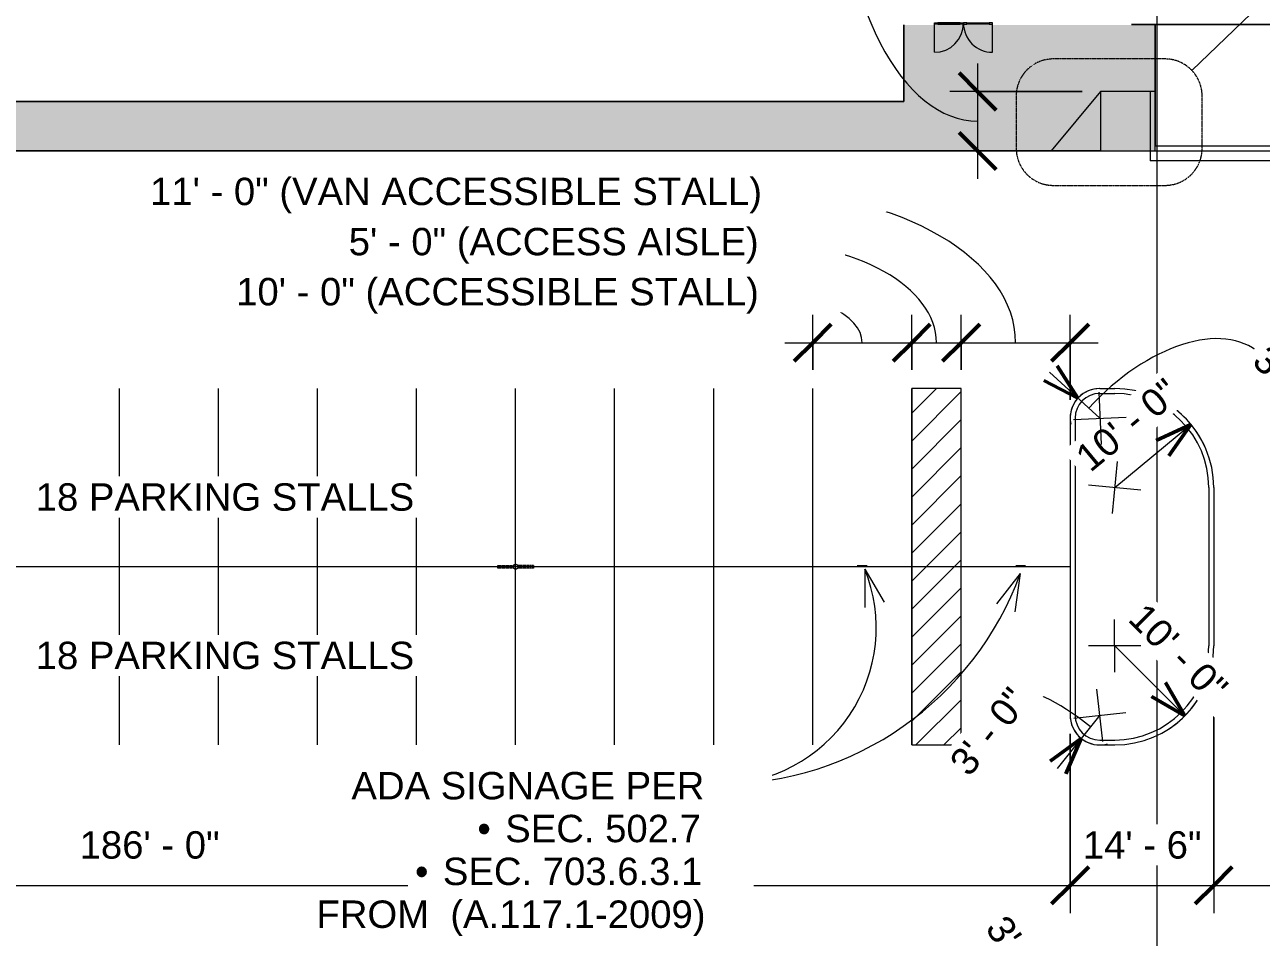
# Model space of a CAD drawing. Header units: inches. Extents: x 1 to 127281, y -26064 to 104775.
# Drawn here: x 24916 to 26414, y -23905 to -22799 of the extents above; entities that cross this region are included whole.
import ezdxf

# ---------------------------------------------------------------- set-up
doc = ezdxf.new("R2010")
doc.units = ezdxf.units.IN
doc.header["$MEASUREMENT"] = 0
for name, pattern in [('Dash', [0.25, 0.125, -0.125]), ('Dash Dot 3_16_', [0.3125, 0.1875, -0.0625, 0, -0.0625]), ('Hidden', [0.28125, 0.1875, -0.09375])]:
    doc.linetypes.add(name, pattern=pattern)
for name, color, linetype, lineweight in [('A-ANNO-DIMS', 211, 'Continuous', 9), ('A-ANNO-DIMS-360', 211, 'Continuous', 9), ('A-ANNO-SYMB', 150, 'Continuous', 9), ('A-DETL', 90, 'Continuous', 9), ('A-DETL-GENF', 92, 'Continuous', 9), ('A-DOOR', 31, 'Continuous', 9), ('A-FLOR-OTLN', 90, 'Continuous', 9), ('A-PROP-SBCK', 71, 'Hidden', 15), ('Conc', 7, 'Continuous', 9), ('E-LITE-EQPM', 33, 'Continuous', 9), ('E-LITE-EQPM-HDLN', 30, 'Dash', 9), ('EOP-PR', 4, 'Continuous', 9), ('G-ANNO-TEXT', 231, 'Continuous', 9), ('PAINT', 190, 'Continuous', 9)]:
    doc.layers.add(name, color=color, linetype=linetype, lineweight=lineweight)
doc.styles.add('Arial_1', font='arial.ttf', dxfattribs={"height": 33.194237})
doc.dimstyles.new('Arrow_-_3_32__Arial', dxfattribs={"dimscale": 12, "dimtxt": 33.75, "dimasz": 3.75, "dimexe": 2.8125, "dimexo": 0, "dimgap": 1.875, "dimtad": 1, "dimjust": 3, "dimdec": 5, "dimrnd": 0.03125, "dimzin": 1, "dimdsep": 46, "dimlunit": 4, "dimtxsty": 'Arial_1', "dimblk1": 'OPEN30', "dimblk2": 'OPEN30', "dimsah": 1, "dimcen": 0.09, "dimazin": 0, "dimtfac": 1, "dimtdec": 4, "dimtix": 1, "dimtmove": 0, "dimatfit": 2, "dimfxl": 1, "dimtvp": 1, "dimtfill": 1, "dimfrac": 2, "dimtolj": 1, "dimtzin": 0, "dimarcsym": 2})
doc.dimstyles.new('Arrow_-_3_32__Arial_1', dxfattribs={"dimscale": 12, "dimtxt": 33.75, "dimasz": 3.75, "dimexe": 2.8125, "dimexo": 0, "dimgap": 1.875, "dimtad": 1, "dimjust": 3, "dimdec": 5, "dimrnd": 0.03125, "dimzin": 1, "dimdsep": 46, "dimlunit": 4, "dimtxsty": 'Arial_1', "dimblk1": 'OPEN30', "dimblk2": 'OPEN30', "dimsah": 1, "dimcen": 0.09, "dimazin": 0, "dimtfac": 1, "dimtdec": 4, "dimtix": 1, "dimtmove": 0, "dimatfit": 2, "dimfxl": 1, "dimtvp": 1, "dimtfill": 1, "dimfrac": 2, "dimtolj": 1, "dimtzin": 0, "dimarcsym": 2})
doc.dimstyles.new('Linear_-_3_32__Arial', dxfattribs={"dimscale": 12, "dimtxt": 33.75, "dimasz": 3.75, "dimexe": 2.8125, "dimexo": 1.875, "dimgap": 1.875, "dimtad": 1, "dimdec": 4, "dimrnd": 0.0625, "dimzin": 1, "dimdsep": 46, "dimlunit": 4, "dimtxsty": 'Arial_1', "dimblk1": 'OBLIQUE', "dimblk2": 'OBLIQUE', "dimsah": 1, "dimcen": 0.09, "dimdle": 2.8125, "dimazin": 0, "dimtfac": 1, "dimtdec": 4, "dimtix": 1, "dimtmove": 1, "dimatfit": 3, "dimfxl": 1, "dimtvp": 1, "dimtfill": 1, "dimfrac": 2, "dimtolj": 1, "dimtzin": 0, "dimarcsym": 2})
doc.dimstyles.new('Linear_-_3_32__Arial_1', dxfattribs={"dimscale": 12, "dimtxt": 33.75, "dimasz": 3.75, "dimexe": 2.8125, "dimexo": 1.875, "dimgap": 1.875, "dimtad": 1, "dimdec": 4, "dimrnd": 0.0625, "dimzin": 1, "dimdsep": 46, "dimlunit": 4, "dimtxsty": 'Arial_1', "dimblk1": 'OBLIQUE', "dimblk2": 'OBLIQUE', "dimsah": 1, "dimcen": 0.09, "dimdle": 2.8125, "dimazin": 0, "dimtfac": 1, "dimtdec": 4, "dimtix": 1, "dimtmove": 0, "dimatfit": 3, "dimfxl": 1, "dimtvp": 1, "dimtfill": 1, "dimfrac": 2, "dimtolj": 1, "dimtzin": 0, "dimarcsym": 2})

# ---------------------------------------------------------------- blocks, each defined once
blk = doc.blocks.new('Door_Single_Storefront - one-827452-Site Plan - Phase 1')
at = {"layer": 'A-DOOR'}
for p, q in [((-17.59375, -1), (-17.59375, 0.75)), ((-17.59375, 0.75), (-13.59375, 0.75)), ((-17.59375, -35.1875), (-17.59375, 0)), ((-13.59375, 0.75), (-13.59375, -1)), ((13.59375, 0.75), (-13.59375, 0.75)), ((-13.59375, -0.5), (-13.59375, 0.25)), ((-13.59375, 0.25), (13.59375, 0.25)), ((13.59375, -1), (13.59375, 0.75)), ((13.59375, 0.75), (17.59375, 0.75)), ((13.59375, 0.25), (13.59375, -0.5)), ((17.59375, 0.75), (17.59375, -1)), ((-13.59375, -1), (-17.59375, -1)), ((13.59375, -0.5), (-13.59375, -0.5)), ((-13.59375, -1), (13.59375, -1)), ((17.59375, -1), (13.59375, -1))]:
    blk.add_line(p, q, dxfattribs=at)
blk.add_arc((-17.59375, 0), 35.1875, 270, 0, dxfattribs=at)
blk = doc.blocks.new('Door_Single_Storefront - one-827453-Site Plan - Phase 1')
at = {"layer": 'A-DOOR'}
for p, q in [((-17.59375, 35.1875), (-17.59375, 0)), ((-13.59375, 1), (-17.59375, 1)), ((-17.59375, 1), (-17.59375, -0.75)), ((-13.59375, -0.75), (-13.59375, 1)), ((-13.59375, 1), (13.59375, 1)), ((13.59375, 0.5), (-13.59375, 0.5)), ((-13.59375, 0.5), (-13.59375, -0.25)), ((17.59375, 1), (13.59375, 1)), ((13.59375, 1), (13.59375, -0.75)), ((13.59375, -0.25), (13.59375, 0.5)), ((17.59375, -0.75), (17.59375, 1)), ((-17.59375, -0.75), (-13.59375, -0.75)), ((-13.59375, -0.25), (13.59375, -0.25)), ((13.59375, -0.75), (-13.59375, -0.75)), ((13.59375, -0.75), (17.59375, -0.75))]:
    blk.add_line(p, q, dxfattribs=at)
blk.add_arc((-17.59375, 0), 35.1875, 360, 90, dxfattribs=at)
blk = doc.blocks.new('Lighting-Street_Cooper_Navion-Lumark_4-6-LED-Squares - The Caretaker LED-964008-Site Plan - Phase 1')
at = {"layer": 'E-LITE-EQPM'}
blk.add_line((-1.7, -10.7), (1.6, -10.7), dxfattribs=at)
blk.add_circle((0, -32.4), 3, dxfattribs=at)
at = {"layer": 'E-LITE-EQPM-HDLN'}
for p, q in [((-1.5, -10.7), (-1.5, -29.9)), ((1.5, -10.7), (1.5, -29.9))]:
    blk.add_line(p, q, dxfattribs=at)
blk = doc.blocks.new('DIMBLOCK4-Site Plan - Phase 1')
at = {"layer": 'A-ANNO-DIMS-360'}
for p, q in [((25870.5, -23217.6), (25870.5, -23150.9)), ((25990.5, -23217.6), (25990.5, -23150.9)), ((25836.8, -23184.6), (25990.5, -23184.6)), ((25870.5, -23184.6), (25870.5, -23217.6)), ((25990.5, -23184.6), (25990.5, -23217.6))]:
    blk.add_line(p, q, dxfattribs=at)
at = {"layer": 'A-ANNO-DIMS-360', "lineweight": 50}
for p, q in [((25870.5, -23184.6), (25893, -23162.1)), ((25990.5, -23184.6), (26013, -23162.1)), ((25870.5, -23184.6), (25848, -23207.1)), ((25990.5, -23184.6), (25968, -23207.1))]:
    blk.add_line(p, q, dxfattribs=at)
at = {"layer": 'A-ANNO-DIMS-360'}
blk.add_ellipse((25801.1, -23184.6), major_axis=(129.4, 0), ratio=0.47461, start_param=0, end_param=1.570796, dxfattribs=at)
at = {"layer": 'A-ANNO-DIMS-360', "color": 0, "insert": (25171.8, -23106.1), "char_height": 33.194, "width": 755.169, "attachment_point": 1, "line_spacing_factor": 0.938532, "style": 'Arial_1', "bg_fill": 3, "box_fill_scale": 1.25, "bg_fill_color": 0, "bg_fill_transparency": 0}
blk.add_mtext('10\' - 0" (ACCESSIBLE STALL)', dxfattribs=at)
blk = doc.blocks.new('_Oblique')
at = {"color": 0, "linetype": 'ByBlock', "lineweight": -2}
blk.add_line((-0.5, -0.5), (0.5, 0.5), dxfattribs=at)
blk = doc.blocks.new('DIMBLOCK5-Site Plan - Phase 1')
at = {"layer": 'A-ANNO-DIMS-360'}
for p, q in [((25990.5, -23217.6), (25990.5, -23150.9)), ((26050.5, -23217.6), (26050.5, -23150.9)), ((25990.5, -23184.6), (26050.5, -23184.6)), ((25990.5, -23184.6), (25990.5, -23217.6)), ((26050.5, -23184.6), (26050.5, -23217.6))]:
    blk.add_line(p, q, dxfattribs=at)
at = {"layer": 'A-ANNO-DIMS-360', "lineweight": 50}
for p, q in [((25990.5, -23184.6), (26013, -23162.1)), ((26050.5, -23184.6), (26073, -23162.1)), ((25990.5, -23184.6), (25968, -23207.1)), ((26050.5, -23184.6), (26028, -23207.1))]:
    blk.add_line(p, q, dxfattribs=at)
at = {"layer": 'A-ANNO-DIMS-360'}
blk.add_ellipse((25802.5, -23184.6), major_axis=(218, 0), ratio=0.560327, start_param=0, end_param=1.570796, dxfattribs=at)
at = {"layer": 'A-ANNO-DIMS-360', "color": 0, "insert": (25308.2, -23045.4), "char_height": 33.194, "width": 593.169, "attachment_point": 1, "line_spacing_factor": 0.938532, "style": 'Arial_1', "bg_fill": 3, "box_fill_scale": 1.25, "bg_fill_color": 0, "bg_fill_transparency": 0}
blk.add_mtext('5\' - 0" (ACCESS AISLE)', dxfattribs=at)
blk = doc.blocks.new('DIMBLOCK6-Site Plan - Phase 1')
at = {"layer": 'A-ANNO-DIMS-360'}
for p, q in [((26050.5, -23217.6), (26050.5, -23150.9)), ((26182.5, -23253.6), (26182.5, -23150.9)), ((26050.5, -23184.6), (26216.3, -23184.6)), ((26050.5, -23184.6), (26050.5, -23217.6)), ((26182.5, -23184.6), (26182.5, -23253.6))]:
    blk.add_line(p, q, dxfattribs=at)
at = {"layer": 'A-ANNO-DIMS-360', "lineweight": 50}
for p, q in [((26050.5, -23184.6), (26073, -23162.1)), ((26182.5, -23184.6), (26205, -23162.1)), ((26050.5, -23184.6), (26028, -23207.1)), ((26182.5, -23184.6), (26160, -23207.1))]:
    blk.add_line(p, q, dxfattribs=at)
at = {"layer": 'A-ANNO-DIMS-360'}
blk.add_ellipse((25804.2, -23184.6), major_axis=(312.3, 0), ratio=0.585773, start_param=0, end_param=1.570796, dxfattribs=at)
at = {"layer": 'A-ANNO-DIMS-360', "color": 0, "insert": (25067.4, -22984.6), "char_height": 33.194, "width": 884.146, "attachment_point": 1, "line_spacing_factor": 0.938532, "style": 'Arial_1', "bg_fill": 3, "box_fill_scale": 1.25, "bg_fill_color": 0, "bg_fill_transparency": 0}
blk.add_mtext('11\' - 0" (VAN ACCESSIBLE STALL)', dxfattribs=at)
blk = doc.blocks.new('DIMBLOCK21-Site Plan - Phase 1')
at = {"layer": 'A-ANNO-DIMS-360'}
for p, q in [((23950.5, -23658.6), (23950.5, -23875.9)), ((23950.5, -23842.2), (23950.5, -23658.6)), ((26182.5, -23658.6), (26182.5, -23875.9)), ((26182.5, -23842.2), (26182.5, -23658.6)), ((23950.5, -23842.2), (26182.5, -23842.2))]:
    blk.add_line(p, q, dxfattribs=at)
at = {"layer": 'A-ANNO-DIMS-360', "lineweight": 50}
for p, q in [((23950.5, -23842.2), (23973, -23819.7)), ((26182.5, -23842.2), (26205, -23819.7)), ((23950.5, -23842.2), (23928, -23864.7)), ((26182.5, -23842.2), (26160, -23864.7))]:
    blk.add_line(p, q, dxfattribs=at)
at = {"layer": 'A-ANNO-DIMS-360', "color": 0, "insert": (24982.1, -23776.6), "char_height": 33.19, "width": 202.5, "attachment_point": 1, "line_spacing_factor": 0.938532, "style": 'Arial_1', "bg_fill": 3, "box_fill_scale": 1.25, "bg_fill_color": 0, "bg_fill_transparency": 0}
blk.add_mtext('186\' - 0"', dxfattribs=at)
blk = doc.blocks.new('DIMBLOCK22-Site Plan - Phase 1')
at = {"layer": 'A-ANNO-DIMS-360'}
for p, q in [((26356.5, -23574.6), (26356.5, -23875.9)), ((26356.5, -23842.2), (26356.5, -23574.6)), ((26182.5, -23658.6), (26182.5, -23875.9)), ((26182.5, -23842.2), (26182.5, -23658.6)), ((26182.5, -23842.2), (26356.5, -23842.2))]:
    blk.add_line(p, q, dxfattribs=at)
at = {"layer": 'A-ANNO-DIMS-360', "lineweight": 50}
for p, q in [((26182.5, -23842.2), (26205, -23819.7)), ((26356.5, -23842.2), (26379, -23819.7)), ((26182.5, -23842.2), (26160, -23864.7)), ((26356.5, -23842.2), (26334, -23864.7))]:
    blk.add_line(p, q, dxfattribs=at)
at = {"layer": 'A-ANNO-DIMS-360', "color": 0, "insert": (26197.9, -23776.6), "char_height": 33.19, "width": 171.969, "attachment_point": 1, "line_spacing_factor": 0.938532, "style": 'Arial_1', "bg_fill": 3, "box_fill_scale": 1.25, "bg_fill_color": 0, "bg_fill_transparency": 0}
blk.add_mtext('14\' - 6"', dxfattribs=at)
blk = doc.blocks.new('DIMBLOCK23-Site Plan - Phase 1')
at = {"layer": 'A-ANNO-DIMS-360'}
for p, q in [((26356.5, -23574.6), (26356.5, -23875.9)), ((26356.5, -23842.2), (26356.5, -23574.6)), ((26356.5, -23842.2), (26678.3, -23842.2)), ((26644.5, -23832.8), (26644.5, -23875.9)), ((26644.5, -23842.2), (26644.5, -23832.8))]:
    blk.add_line(p, q, dxfattribs=at)
at = {"layer": 'A-ANNO-DIMS-360', "lineweight": 50}
for p, q in [((26356.5, -23842.2), (26379, -23819.7)), ((26644.5, -23842.2), (26667, -23819.7)), ((26356.5, -23842.2), (26334, -23864.7)), ((26644.5, -23842.2), (26622, -23864.7))]:
    blk.add_line(p, q, dxfattribs=at)
at = {"layer": 'A-ANNO-DIMS-360', "color": 0, "insert": (26428.9, -23776.6), "char_height": 33.19, "width": 171.969, "attachment_point": 1, "line_spacing_factor": 0.938532, "style": 'Arial_1', "bg_fill": 3, "box_fill_scale": 1.25, "bg_fill_color": 0, "bg_fill_transparency": 0}
blk.add_mtext('24\' - 0"', dxfattribs=at)
blk = doc.blocks.new('DIMBLOCK30-Site Plan - Phase 1')
at = {"layer": 'A-ANNO-DIMS-360'}
for p, q in [((26236.5, -23360.1), (26329, -23283.6)), ((26239.5, -23328.4), (26233.5, -23391.7)), ((26268.2, -23363.1), (26204.8, -23357.1))]:
    blk.add_line(p, q, dxfattribs=at)
at = {"layer": 'A-ANNO-DIMS-360', "lineweight": 50}
for q in [(26286.6, -23303), (26302, -23321.6)]:
    blk.add_line((26329, -23283.6), q, dxfattribs=at)
at = {"layer": 'A-ANNO-DIMS-360'}
blk.add_arc((26236.5, -23360.1), 120, 23.4715, 55.7004, dxfattribs=at)
at = {"layer": 'A-ANNO-DIMS-360', "color": 0, "insert": (26185.8, -23317), "char_height": 33.19, "width": 171.969, "attachment_point": 1, "rotation": 39.5859, "line_spacing_factor": 0.938532, "style": 'Arial_1', "bg_fill": 3, "box_fill_scale": 1.25, "bg_fill_color": 0, "bg_fill_transparency": 0}
blk.add_mtext('10\' - 0"', dxfattribs=at)
blk = doc.blocks.new('_Open30')
at = {"color": 0, "linetype": 'ByBlock', "lineweight": -2}
for p, q in [((-1, 0.268), (0, 0)), ((0, 0), (-1, -0.268)), ((0, 0), (-1, 0))]:
    blk.add_line(p, q, dxfattribs=at)
blk = doc.blocks.new('DIMBLOCK31-Site Plan - Phase 1')
at = {"layer": 'A-ANNO-DIMS-360', "lineweight": 50}
for q in [(26166.8, -23212.6), (26150.6, -23230.4)]:
    blk.add_line((26191.9, -23251.8), q, dxfattribs=at)
at = {"layer": 'A-ANNO-DIMS-360'}
for p, q in [((26218.5, -23276.1), (26157.5, -23220.4)), ((26217.1, -23244.3), (26220, -23307.9)), ((26186.7, -23277.5), (26250.3, -23274.6))]:
    blk.add_line(p, q, dxfattribs=at)
blk.add_arc((26218.5, -23276.1), 36, 83.9086, 191.3382, dxfattribs=at)
blk.add_ellipse((26285.2, -23336.9), major_axis=(127.1, 139.3), ratio=0.574347, start_param=0, end_param=1.570796, dxfattribs=at)
at = {"layer": 'A-ANNO-DIMS-360', "color": 0, "insert": (26423.8, -23185), "char_height": 33.19, "width": 141.438, "attachment_point": 1, "rotation": 317.6234, "line_spacing_factor": 0.938532, "style": 'Arial_1', "bg_fill": 3, "box_fill_scale": 1.25, "bg_fill_color": 0, "bg_fill_transparency": 0}
blk.add_mtext('3\' - 0"', dxfattribs=at)
blk = doc.blocks.new('DIMBLOCK32-Site Plan - Phase 1')
at = {"layer": 'A-ANNO-DIMS-360'}
for p, q in [((26236.6, -23583.9), (26236.4, -23520.2)), ((26268.3, -23552), (26204.7, -23552.1)), ((26236.5, -23552.1), (26321.5, -23636.7))]:
    blk.add_line(p, q, dxfattribs=at)
at = {"layer": 'A-ANNO-DIMS-360', "lineweight": 50}
for q in [(26298.2, -23596.4), (26281.2, -23613.5)]:
    blk.add_line((26321.5, -23636.7), q, dxfattribs=at)
at = {"layer": 'A-ANNO-DIMS-360'}
blk.add_arc((26236.5, -23552.1), 120, 299.0065, 331.2354, dxfattribs=at)
at = {"layer": 'A-ANNO-DIMS-360', "color": 0, "insert": (26274.5, -23497.4), "char_height": 33.19, "width": 171.969, "attachment_point": 1, "rotation": 315.121, "line_spacing_factor": 0.938532, "style": 'Arial_1', "bg_fill": 3, "box_fill_scale": 1.25, "bg_fill_color": 0, "bg_fill_transparency": 0}
blk.add_mtext('10\' - 0"', dxfattribs=at)
blk = doc.blocks.new('DIMBLOCK33-Site Plan - Phase 1')
at = {"layer": 'A-ANNO-DIMS-360'}
for p, q in [((26222, -23667.7), (26215, -23604.4)), ((26186.9, -23639.6), (26250.1, -23632.6)), ((26218.5, -23636.1), (26166.9, -23700.6))]:
    blk.add_line(p, q, dxfattribs=at)
at = {"layer": 'A-ANNO-DIMS-360', "lineweight": 50}
for q in [(26158.5, -23691.8), (26177.3, -23706.9)]:
    blk.add_line((26196, -23664.2), q, dxfattribs=at)
at = {"layer": 'A-ANNO-DIMS-360'}
blk.add_arc((26218.5, -23636.1), 36, 177.6284, 285.058, dxfattribs=at)
blk.add_ellipse((26193.3, -23667.6), major_axis=(-72.1, 57.7), ratio=0.242574, start_param=4.712389, end_param=6.283185, dxfattribs=at)
at = {"layer": 'A-ANNO-DIMS-360', "color": 0, "insert": (26034.2, -23691.3), "char_height": 33.19, "width": 141.438, "attachment_point": 1, "rotation": 51.3432, "line_spacing_factor": 0.938532, "style": 'Arial_1', "bg_fill": 3, "box_fill_scale": 1.25, "bg_fill_color": 0, "bg_fill_transparency": 0}
blk.add_mtext('3\' - 0"', dxfattribs=at)
blk = doc.blocks.new('DIMBLOCK35-Site Plan - Phase 1')
at = {"layer": 'A-ANNO-DIMS-360'}
for p, q in [((26206.5, -23996.1), (26159.2, -23928.3)), ((26212.1, -23964.7), (26200.9, -24027.4)), ((26175.2, -23990.5), (26237.8, -24001.6))]:
    blk.add_line(p, q, dxfattribs=at)
at = {"layer": 'A-ANNO-DIMS-360', "lineweight": 50}
for q in [(26170, -23922.7), (26150.3, -23936.6)]:
    blk.add_line((26185.9, -23966.5), q, dxfattribs=at)
at = {"layer": 'A-ANNO-DIMS-360'}
blk.add_arc((26206.5, -23996.1), 36, 71.203, 178.6326, dxfattribs=at)
blk.add_ellipse((26184.4, -23964.4), major_axis=(25.1, 17.5), ratio=0.675738, start_param=3.141593, end_param=4.712389, dxfattribs=at)
at = {"layer": 'A-ANNO-DIMS-360', "color": 0, "insert": (26105.9, -23875.4), "char_height": 33.19, "width": 141.438, "attachment_point": 1, "rotation": 304.9178, "line_spacing_factor": 0.938532, "style": 'Arial_1', "bg_fill": 3, "box_fill_scale": 1.25, "bg_fill_color": 0, "bg_fill_transparency": 0}
blk.add_mtext('3\' - 0"', dxfattribs=at)
blk = doc.blocks.new('DIMBLOCK95-Site Plan - Phase 1')
at = {"layer": 'A-ANNO-DIMS-360', "lineweight": 50}
for p, q in [((27303, -22798.9), (27280.5, -22776.4)), ((27303, -22798.9), (27325.5, -22821.4)), ((27303, -25801.4), (27280.5, -25778.9)), ((27303, -25801.4), (27325.5, -25823.9))]:
    blk.add_line(p, q, dxfattribs=at)
at = {"layer": 'A-ANNO-DIMS-360'}
for p, q in [((26256.7, -22798.9), (27336.7, -22798.9)), ((27303, -22798.9), (26256.7, -22798.9)), ((27303, -25835.1), (27303, -22798.9)), ((26670, -25801.4), (27336.7, -25801.4)), ((27303, -25801.4), (26670, -25801.4))]:
    blk.add_line(p, q, dxfattribs=at)
at = {"layer": 'A-ANNO-DIMS-360', "color": 0, "insert": (27237.4, -24435.7), "char_height": 33.194, "width": 325.246, "attachment_point": 1, "rotation": 90, "line_spacing_factor": 0.938532, "style": 'Arial_1', "bg_fill": 3, "box_fill_scale": 1.25, "bg_fill_color": 0, "bg_fill_transparency": 0}
blk.add_mtext('250\' - 2 7/16"', dxfattribs=at)
blk = doc.blocks.new('DIMBLOCK96-Site Plan - Phase 1')
at = {"layer": 'A-ANNO-DIMS-360', "lineweight": 50}
for p, q in [((27303, -21124.3), (27280.5, -21101.8)), ((27303, -21124.3), (27325.5, -21146.8)), ((27303, -22798.9), (27280.5, -22776.4)), ((27303, -22798.9), (27325.5, -22821.4))]:
    blk.add_line(p, q, dxfattribs=at)
at = {"layer": 'A-ANNO-DIMS-360'}
for p, q in [((26293.9, -21124.3), (27336.7, -21124.3)), ((27303, -21124.3), (26293.9, -21124.3)), ((27303, -22798.9), (27303, -21124.3)), ((26256.7, -22798.9), (27336.7, -22798.9)), ((27303, -22798.9), (26256.7, -22798.9))]:
    blk.add_line(p, q, dxfattribs=at)
at = {"layer": 'A-ANNO-DIMS-360', "color": 0, "insert": (27237.4, -22084.4), "char_height": 33.194, "width": 294.715, "attachment_point": 1, "rotation": 90, "line_spacing_factor": 0.938532, "style": 'Arial_1', "bg_fill": 3, "box_fill_scale": 1.25, "bg_fill_color": 0, "bg_fill_transparency": 0}
blk.add_mtext('139\' - 6 5/8"', dxfattribs=at)
blk = doc.blocks.new('DIMBLOCK104-Site Plan - Phase 1')
at = {"layer": 'A-ANNO-DIMS-360'}
for p, q in [((26070.4, -22846.3), (26070.4, -22985.8)), ((26197, -22880.1), (26036.6, -22880.1)), ((26070.4, -22880.1), (26197, -22880.1)), ((26137, -22952.1), (26036.6, -22952.1)), ((26070.4, -22952.1), (26137, -22952.1))]:
    blk.add_line(p, q, dxfattribs=at)
at = {"layer": 'A-ANNO-DIMS-360', "lineweight": 50}
for p, q in [((26070.4, -22880.1), (26047.9, -22857.6)), ((26070.4, -22880.1), (26092.9, -22902.6)), ((26070.4, -22952.1), (26047.9, -22929.6)), ((26070.4, -22952.1), (26092.9, -22974.6))]:
    blk.add_line(p, q, dxfattribs=at)
at = {"layer": 'A-ANNO-DIMS-360'}
blk.add_ellipse((26070.4, -22591.2), major_axis=(0, 324.8), ratio=0.515555, start_param=1.570796, end_param=3.141593, dxfattribs=at)
at = {"layer": 'A-ANNO-DIMS-360', "color": 0, "insert": (25911.8, -22748.3), "char_height": 33.194, "width": 518.4, "attachment_point": 1, "rotation": 90, "line_spacing_factor": 0.938532, "style": 'Arial_1', "bg_fill": 3, "box_fill_scale": 1.25, "bg_fill_color": 0, "bg_fill_transparency": 0}
blk.add_mtext('(1:12 RAMP SLOPE)', dxfattribs=at)
at = {"layer": 'A-ANNO-DIMS-360', "color": 0, "insert": (25859.9, -22591.2), "char_height": 33.19, "width": 141.438, "attachment_point": 1, "rotation": 90, "line_spacing_factor": 0.938532, "style": 'Arial_1', "bg_fill": 3, "box_fill_scale": 1.25, "bg_fill_color": 0, "bg_fill_transparency": 0}
blk.add_mtext('6\' - 0"', dxfattribs=at)

msp = doc.modelspace()

# ---------------------------------------------------------------- hatches: boundary and pattern name
at = {"layer": 'A-DETL-GENF'}
msp.add_hatch(color=9, dxfattribs=at).paths.add_polyline_path([(23671.236577, -22957.918456), (23682.063738, -22955.633673), (23692.956006, -22953.682733), (23703.903088, -22952.067479), (26285.490625, -22952.067479), (26285.490625, -22799.42781), (25981.015225, -22799.42781), (25981.015225, -22892.067479), (24292.265225, -22892.067479), (24292.265225, -22799.42781), (24099.015225, -22799.42781), (24099.015225, -22892.067479), (22893.015225, -22892.067479), (22893.015225, -22799.42781), (22796.265225, -22799.42781), (22796.265225, -22892.067479), (22057.515225, -22892.067479), (22057.515225, -22301.67781), (21983.235225, -22301.67781), (21983.235225, -21578.17781), (22067.977825, -21578.17781), (22067.977825, -21481.42781), (21983.235225, -21481.42781), (21983.235225, -19983.100554), (21911.235225, -19983.100554), (21911.235225, -22952.067479), (23669.907641, -22952.067479), (23670.717633, -22955.633673)], flags=0)
h = msp.add_hatch(dxfattribs=at)
h.set_pattern_fill('FP_24', color=9, style=0, pattern_type=2)
h.set_pattern_definition([(45, (4196.468, -702.914), (-16.970563, 16.970563), [])])
h.paths.add_polyline_path([(26050.515225, -23672.067479), (26050.515225, -23240.067479), (25990.515225, -23240.067479), (25990.515225, -23672.067479)], flags=0)

# ---------------------------------------------------------------- linework, layer by layer
at = {"layer": 'A-ANNO-SYMB', "linetype": 'Dash Dot 3_16_'}
msp.add_line((26117.118194, -22885.650996), (26117.118194, -22948.870325), dxfattribs=at)
msp.add_arc((26162.118194, -22885.650996), 45, 90, 180, dxfattribs=at)
at = {"layer": 'A-DETL'}
for p, q in [((25924.515225, -23454.567479), (25936.515225, -23454.567479)), ((26116.515225, -23454.567479), (26128.515225, -23454.567479))]:
    msp.add_line(p, q, dxfattribs=at)
at = {"layer": 'A-FLOR-OTLN'}
for p, q in [((26219.493844, -22880.067479), (26159.493844, -22952.067479)), ((26285.490625, -22880.067479), (26219.493844, -22880.067479)), ((26219.493844, -22880.067479), (26219.493844, -22952.067479)), ((26219.493844, -22952.067479), (26159.493844, -22952.067479))]:
    msp.add_line(p, q, dxfattribs=at)
at = {"layer": 'A-PROP-SBCK'}
msp.add_line((26287.515225, -19438.180554), (26287.515225, -25779.864276), dxfattribs=at)
at = {"layer": 'Conc'}
for p, q in [((25981.015225, -22892.067479), (25981.015225, -22799.42781)), ((25981.015225, -22799.42781), (25981.015225, -22892.067479)), ((26285.490625, -22799.42781), (26285.490625, -22946.067479)), ((26285.490625, -22952.067479), (26285.490625, -22799.42781)), ((26279.490625, -22880.067479), (26279.490625, -22964.067479)), ((24292.265225, -22892.067479), (25981.015225, -22892.067479)), ((25981.015225, -22892.067479), (24292.265225, -22892.067479)), ((26159.493844, -22952.067479), (23703.903088, -22952.067479)), ((23703.903088, -22952.067479), (26285.490625, -22952.067479)), ((26644.515225, -22964.067479), (26279.490625, -22964.067479))]:
    msp.add_line(p, q, dxfattribs=at)
at = {"layer": 'EOP-PR'}
for p, q in [((26279.490625, -22952.067479), (26644.515225, -22952.067479)), ((26285.490625, -22946.067479), (26644.515225, -22946.067479)), ((26218.515225, -23240.067479), (26236.515225, -23240.067479)), ((26218.515225, -23246.067479), (26236.515225, -23246.067479)), ((26182.515225, -23276.067479), (26182.515225, -23636.067479)), ((26188.515225, -23276.067479), (26188.515225, -23636.067479)), ((26350.515225, -23360.067479), (26350.515225, -23552.067479)), ((26356.515225, -23360.067479), (26356.515225, -23552.067479)), ((26218.515225, -23666.067479), (26236.515225, -23666.067479)), ((26218.515225, -23672.067479), (26236.515225, -23672.067479))]:
    msp.add_line(p, q, dxfattribs=at)
for centre, radius, start, end in [((26218.515225, -23276.067479), 36, 90, 180), ((26236.515225, -23360.067479), 120, 0, 90), ((26218.515225, -23276.067479), 30, 90, 180), ((26236.515225, -23360.067479), 114, 0, 90), ((26236.515225, -23552.067479), 120, 270, 0), ((26236.515225, -23552.067479), 114, 270, 0), ((26218.515225, -23636.067479), 36, 180, 270), ((26218.515225, -23636.067479), 30, 180, 270)]:
    msp.add_arc(centre, radius, start, end, dxfattribs=at)
at = {"layer": 'G-ANNO-TEXT', "color": 145}
for p, q in [((25933.614142, -23458.923451), (25957.0754, -23499.17215)), ((25933.614142, -23458.923451), (25933.807838, -23505.510476)), ((26122.043503, -23464.421409), (26093.181106, -23500.991212)), ((26122.043503, -23464.421409), (26115.332836, -23510.522986))]:
    msp.add_line(p, q, dxfattribs=at)
at = {"layer": 'PAINT'}
for p, q in [((25030.515225, -23672.067479), (25030.515225, -23240.067479)), ((25150.515225, -23672.067479), (25150.515225, -23240.067479)), ((25270.515225, -23672.067479), (25270.515225, -23240.067479)), ((25390.515225, -23672.067479), (25390.515225, -23240.067479)), ((25510.515225, -23672.067479), (25510.515225, -23240.067479)), ((25630.515225, -23672.067479), (25630.515225, -23240.067479)), ((25750.515225, -23672.067479), (25750.515225, -23240.067479)), ((25870.515225, -23456.067479), (25870.515225, -23240.067479)), ((25990.515225, -23672.067479), (25990.515225, -23240.067479)), ((26050.515225, -23240.067479), (25990.515225, -23240.067479)), ((25990.515225, -23240.067479), (25990.515225, -23672.067479)), ((26050.515225, -23672.067479), (26050.515225, -23240.067479)), ((26050.515225, -23672.067479), (26050.515225, -23240.067479)), ((25488.351286, -23456.067479), (24212.679165, -23456.067479)), ((25532.225659, -23456.067479), (25488.804791, -23456.067479)), ((25990.515225, -23456.067479), (25532.679165, -23456.067479)), ((25870.515225, -23672.067479), (25870.515225, -23456.067479)), ((26050.515225, -23456.067479), (25990.515225, -23456.067479)), ((26182.515225, -23456.067479), (26050.515225, -23456.067479)), ((25990.515225, -23672.067479), (26050.515225, -23672.067479))]:
    msp.add_line(p, q, dxfattribs=at)

# ---------------------------------------------------------------- block references
at = {"layer": 'A-DOOR'}
msp.add_blockref('Door_Single_Storefront - one-827452-Site Plan - Phase 1', (26035.671475, -22797.42781), dxfattribs=at)
at = {"layer": 'A-DOOR', "rotation": 180}
msp.add_blockref('Door_Single_Storefront - one-827453-Site Plan - Phase 1', (26070.858975, -22797.42781), dxfattribs=at)
at = {"layer": 'E-LITE-EQPM'}
for p, rotation in [((25478.076057, -23456.019706), 90.00000000000617), ((25542.954393, -23456.115252), 270.0000000000021)]:
    msp.add_blockref('Lighting-Street_Cooper_Navion-Lumark_4-6-LED-Squares - The Caretaker LED-964008-Site Plan - Phase 1', p, dxfattribs=dict(at, rotation=rotation))

# ---------------------------------------------------------------- next in the draw order: texts
at = {"layer": 'G-ANNO-TEXT', "color": 145, "char_height": 33.19423653, "width": 546.345, "attachment_point": 1, "line_spacing_factor": 0.938532, "style": 'Arial_1', "bg_fill": 3, "box_fill_scale": 1.25, "bg_fill_color": 0, "bg_fill_transparency": 0}
for insert in [(24928.887522, -23354.943252), (24928.887522, -23546.943252)]:
    msp.add_mtext('18 PARKING STALLS', dxfattribs=dict(at, insert=insert))

# ---------------------------------------------------------------- next in the draw order: dimensions: what is measured, and where the dimension line sits
at = {"layer": 'A-ANNO-DIMS'}
dim = msp.add_linear_dim(base=(25990.515225, -23184.647581), p1=(25870.515225, -23240.067479), p2=(25990.515225, -23240.067479), dimstyle='Linear_-_3_32__Arial', override={"dimpost": '<>(ACCESSIBLE STALL)', "dimfxl": 120}, dxfattribs=at)
dim.commit()
dim.dimension.update_dxf_attribs({"geometry": 'DIMBLOCK4-Site Plan - Phase 1', "text_midpoint": (25549.384642, -23128.260841), "dimtype": 160})
dim = msp.add_linear_dim(base=(26182.515225, -23842.161355), p1=(23950.515225, -23636.067479), p2=(26182.515225, -23636.067479), dimstyle='Linear_-_3_32__Arial_1', override={"dimpost": '<>', "dimfxl": 2232}, dxfattribs=at)
dim.commit()
dim.dimension.update_dxf_attribs({"geometry": 'DIMBLOCK21-Site Plan - Phase 1', "text_midpoint": (25066.515225, -23802.713274)})

# ---------------------------------------------------------------- next in the draw order: linework, layer by layer
at = {"layer": 'G-ANNO-TEXT', "color": 145}
msp.add_arc((25758.01278, -23530.078984), 189.470177, 270, 22.058312892, dxfattribs=at)

# ---------------------------------------------------------------- next in the draw order: texts
at = {"layer": 'G-ANNO-TEXT', "color": 145, "insert": (25388.543763, -23808.63377), "char_height": 33.194237, "width": 18.9973169, "attachment_point": 1, "line_spacing_factor": 0.938532, "style": 'Arial_1', "bg_fill": 3, "box_fill_scale": 1.25, "bg_fill_color": 0, "bg_fill_transparency": 0}
msp.add_mtext('•', dxfattribs=at)

# ---------------------------------------------------------------- next in the draw order: dimensions: what is measured, and where the dimension line sits
at = {"layer": 'A-ANNO-DIMS'}
dim = msp.add_linear_dim(base=(26050.515225, -23184.647581), p1=(25990.515225, -23240.067479), p2=(26050.515225, -23240.067479), dimstyle='Linear_-_3_32__Arial', override={"dimpost": '<>(ACCESS AISLE)', "dimfxl": 60}, dxfattribs=at)
dim.commit()
dim.dimension.update_dxf_attribs({"geometry": 'DIMBLOCK5-Site Plan - Phase 1', "text_midpoint": (25604.745283, -23067.501452), "dimtype": 160})
dim = msp.add_linear_dim(base=(26356.515225, -23842.161355), p1=(26182.515225, -23636.067479), p2=(26356.515225, -23552.067479), dimstyle='Linear_-_3_32__Arial_1', override={"dimpost": '<>', "dimfxl": 193.214906}, dxfattribs=at)
dim.commit()
dim.dimension.update_dxf_attribs({"geometry": 'DIMBLOCK22-Site Plan - Phase 1', "text_midpoint": (26269.515225, -23802.713274)})

# ---------------------------------------------------------------- next in the draw order: dimensions: what is measured, and where the dimension line sits
dim = msp.add_linear_dim(base=(26182.515225, -23184.647581), p1=(26050.515225, -23240.067479), p2=(26182.515225, -23276.067479), dimstyle='Linear_-_3_32__Arial', override={"dimpost": '<>(VAN ACCESSIBLE STALL)', "dimfxl": 136.821051}, dxfattribs=at)
dim.commit()
dim.dimension.update_dxf_attribs({"geometry": 'DIMBLOCK6-Site Plan - Phase 1', "text_midpoint": (25509.499895, -23006.742063), "dimtype": 160})
dim = msp.add_linear_dim(base=(26644.515225, -23842.161355), p1=(26356.515225, -23552.067479), p2=(26644.515225, -23810.341549), dimstyle='Linear_-_3_32__Arial_1', override={"dimpost": '<>', "dimfxl": 386.845571}, dxfattribs=at)
dim.commit()
dim.dimension.update_dxf_attribs({"geometry": 'DIMBLOCK23-Site Plan - Phase 1', "text_midpoint": (26500.515225, -23802.713274)})
dim = msp.add_radius_dim(center=(26206.515225, -23996.067479), mpoint=(26185.908801, -23966.548413), dimstyle='Arrow_-_3_32__Arial', override={"dimpost": '<>'}, dxfattribs=at)
dim.commit()
dim.dimension.update_dxf_attribs({"geometry": 'DIMBLOCK35-Site Plan - Phase 1', "text_midpoint": (26228.567699, -23958.721357)})

# ---------------------------------------------------------------- next in the draw order: linework, layer by layer
at = {"layer": 'A-ANNO-SYMB', "linetype": 'Dash Dot 3_16_'}
msp.add_arc((26162.118194, -22948.870325), 45, 180, 270, dxfattribs=at)

# ---------------------------------------------------------------- next in the draw order: dimensions: what is measured, and where the dimension line sits
at = {"layer": 'A-ANNO-DIMS'}
for center, mpoint, picture, middle in [((26236.515225, -23360.067479), (26328.995602, -23283.599316), 'DIMBLOCK30-Site Plan - Phase 1', (26240.277657, -23305.769733)), ((26236.515225, -23552.067479), (26321.547009, -23636.740944), 'DIMBLOCK32-Site Plan - Phase 1', (26290.922705, -23550.575098))]:
    dim = msp.add_radius_dim(center=center, mpoint=mpoint, dimstyle='Arrow_-_3_32__Arial_1', override={"dimpost": '<>'}, dxfattribs=at)
    dim.commit()
    dim.dimension.update_dxf_attribs({"geometry": picture, "text_midpoint": middle})

# ---------------------------------------------------------------- next in the draw order: dimensions: what is measured, and where the dimension line sits
for center, mpoint, picture, middle in [((26218.515225, -23276.067479), (26191.920937, -23251.803435), 'DIMBLOCK31-Site Plan - Phase 1', (26231.813766, -23234.785604)), ((26218.515225, -23636.067479), (26196.027685, -23664.179941), 'DIMBLOCK33-Site Plan - Phase 1', (26176.45754, -23625.475241))]:
    dim = msp.add_radius_dim(center=center, mpoint=mpoint, dimstyle='Arrow_-_3_32__Arial', override={"dimpost": '<>'}, dxfattribs=at)
    dim.commit()
    dim.dimension.update_dxf_attribs({"geometry": picture, "text_midpoint": middle})

# ---------------------------------------------------------------- next in the draw order: linework, layer by layer
at = {"layer": 'G-ANNO-TEXT', "color": 145}
msp.add_arc((25758.01278, -23332.275461), 387.273699, 270, 340.048714107, dxfattribs=at)

# ---------------------------------------------------------------- next in the draw order: dimensions: what is measured, and where the dimension line sits
at = {"layer": 'A-ANNO-DIMS'}
dim = msp.add_linear_dim(base=(27302.962752, -22798.92781), p1=(26647.515225, -25801.376223), p2=(26234.202725, -22798.92781), angle=90, dimstyle='Linear_-_3_32__Arial_1', override={"dimpost": '<>', "dimfxl": 3030.76289}, dxfattribs=at)
dim.commit()
dim.dimension.update_dxf_attribs({"geometry": 'DIMBLOCK95-Site Plan - Phase 1', "text_midpoint": (27263.299566, -24300.152017)})

# ---------------------------------------------------------------- next in the draw order: linework, layer by layer
at = {"layer": 'A-ANNO-SYMB', "linetype": 'Dash Dot 3_16_'}
for p, q in [((26297.544334, -22840.650996), (26162.118194, -22840.650996)), ((26342.544334, -22948.870325), (26342.544334, -22885.650996)), ((26162.118194, -22993.870325), (26297.544334, -22993.870325))]:
    msp.add_line(p, q, dxfattribs=at)
for centre, start, end in [((26297.544334, -22885.650996), 0, 90), ((26297.544334, -22948.870325), 270, 0)]:
    msp.add_arc(centre, 45, start, end, dxfattribs=at)

# ---------------------------------------------------------------- next in the draw order: texts
at = {"layer": 'G-ANNO-TEXT', "color": 145, "insert": (25311.476081, -23704.787617), "char_height": 33.19423653, "width": 501.28403961, "attachment_point": 1, "line_spacing_factor": 0.938532, "style": 'Arial_1', "bg_fill": 3, "box_fill_scale": 1.25, "bg_fill_color": 0, "bg_fill_transparency": 0}
msp.add_mtext('ADA SIGNAGE PER', dxfattribs=at)

# ---------------------------------------------------------------- next in the draw order: dimensions: what is measured, and where the dimension line sits
at = {"layer": 'A-ANNO-DIMS'}
dim = msp.add_linear_dim(base=(27302.962752, -21124.30281), p1=(26234.202725, -22798.92781), p2=(26271.390225, -21124.30281), angle=90, dimstyle='Linear_-_3_32__Arial_1', override={"dimpost": '<>', "dimfxl": 1675.037851}, dxfattribs=at)
dim.commit()
dim.dimension.update_dxf_attribs({"geometry": 'DIMBLOCK96-Site Plan - Phase 1', "text_midpoint": (27263.288245, -21961.61531)})

# ---------------------------------------------------------------- next in the draw order: linework, layer by layer
at = {"layer": 'A-ANNO-SYMB'}
msp.add_line((26330.014685, -22854.495317), (26446.048325, -22743.159694), dxfattribs=at)

# ---------------------------------------------------------------- next in the draw order: texts
at = {"layer": 'G-ANNO-TEXT', "color": 145, "insert": (25464.124486, -23756.710693), "char_height": 33.194237, "width": 18.9973169, "attachment_point": 1, "line_spacing_factor": 0.938532, "style": 'Arial_1', "bg_fill": 3, "box_fill_scale": 1.25, "bg_fill_color": 0, "bg_fill_transparency": 0}
msp.add_mtext('•', dxfattribs=at)

# ---------------------------------------------------------------- next in the draw order: dimensions: what is measured, and where the dimension line sits
at = {"layer": 'A-ANNO-DIMS'}
dim = msp.add_linear_dim(base=(26070.384272, -22952.067479), p1=(26219.493844, -22880.067479), p2=(26159.493844, -22952.067479), angle=90, text='<>\\X(1:12 RAMP SLOPE)', dimstyle='Linear_-_3_32__Arial', override={"dimpost": '<>', "dimfxl": 93.722996}, dxfattribs=at)
dim.commit()
dim.dimension.update_dxf_attribs({"geometry": 'DIMBLOCK104-Site Plan - Phase 1', "text_midpoint": (25904.115635, -22591.237182), "dimtype": 160, "text_rotation": 90})

# ---------------------------------------------------------------- next in the draw order: texts
at = {"layer": 'G-ANNO-TEXT', "color": 145, "insert": (25497.874486, -23756.710693), "char_height": 33.1942365, "width": 277.60595348, "attachment_point": 1, "line_spacing_factor": 0.938532, "style": 'Arial_1', "bg_fill": 3, "box_fill_scale": 1.25, "bg_fill_color": 0, "bg_fill_transparency": 0}
msp.add_mtext('SEC. 502.7', dxfattribs=at)

# ---------------------------------------------------------------- next in the draw order: texts
at = {"layer": 'G-ANNO-TEXT', "color": 145, "insert": (25422.293763, -23808.63377), "char_height": 33.19423653, "width": 368.30282128, "attachment_point": 1, "line_spacing_factor": 0.938532, "style": 'Arial_1', "bg_fill": 3, "box_fill_scale": 1.25, "bg_fill_color": 0, "bg_fill_transparency": 0}
msp.add_mtext('SEC. 703.6.3.1', dxfattribs=at)

# ---------------------------------------------------------------- next in the draw order: texts
at = {"layer": 'G-ANNO-TEXT', "color": 145, "insert": (25269.089594, -23860.556847), "char_height": 33.19423653, "width": 552.14782358, "attachment_point": 1, "line_spacing_factor": 0.938532, "style": 'Arial_1', "bg_fill": 3, "box_fill_scale": 1.25, "bg_fill_color": 0, "bg_fill_transparency": 0}
msp.add_mtext('FROM  (A.117.1-2009)', dxfattribs=at)

doc.saveas('drawing.dxf')
